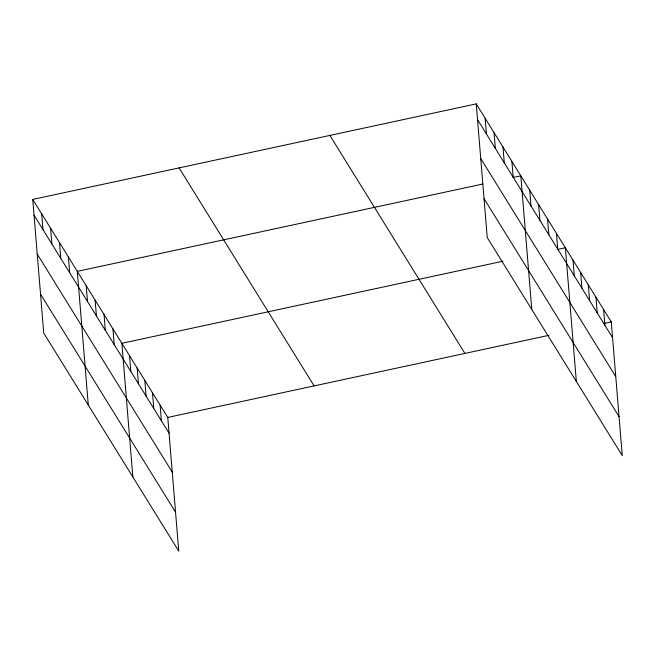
<?xml version="1.0" encoding="UTF-8"?>
<svg xmlns="http://www.w3.org/2000/svg" width="655" height="655" viewBox="0 0 655 655"><rect width="100%" height="100%" fill="white"/><g stroke="black" fill="none" stroke-linecap="round" stroke-linejoin="round"><path stroke-width="0.98" d="M32.75 199.423L167.762 417.431L178.749 551.109L43.738 333.1L32.75 199.423L476.25 103.891L611.262 321.9L622.25 455.577L487.238 237.569L476.25 103.891M482.751 184.039L77.306 271.366L88.294 405.036M512.996 177.521L520.799 175.835L531.794 309.512M502.909 261.23L121.863 343.31L132.85 476.979M557.552 249.465L565.355 247.778L576.343 381.456M167.762 417.431L548.816 335.352M603.452 323.586L611.262 321.9M477.544 119.652L612.556 337.661M480.745 158.567L615.757 376.576M484.037 198.653L619.049 416.662M329.891 135.421L464.903 353.43M179.102 167.901L314.113 385.91M34.044 215.184L169.055 433.192M37.245 254.099L172.257 472.108M40.544 294.185L175.556 512.194M603.607 309.553L604.909 325.314M595.96 297.198L597.254 312.959M588.305 284.843L589.606 300.604M580.658 272.488L581.951 288.249M573.01 260.133L574.304 275.894M556.447 233.393L557.741 249.154M547.531 219.007L548.833 234.768M538.623 204.614L539.917 220.375M529.715 190.228L531.008 205.989M511.891 161.449L513.184 177.21M502.983 147.064L504.276 162.825M494.067 132.67L495.36 148.431M485.158 118.285L486.452 134.046M160.115 405.077L161.408 420.837M152.459 392.73L153.761 408.491M144.812 380.375L146.106 396.136M137.157 368.02L138.459 383.781M129.51 355.665L130.803 371.426M112.947 328.925L114.24 344.686M104.039 314.531L105.332 330.292M95.122 300.146L96.424 315.906M86.214 285.76L87.508 301.521M68.39 256.981L69.692 272.742M59.482 242.587L60.776 258.348M50.574 228.202L51.868 243.963M41.658 213.817L42.96 229.577"/></g></svg>
